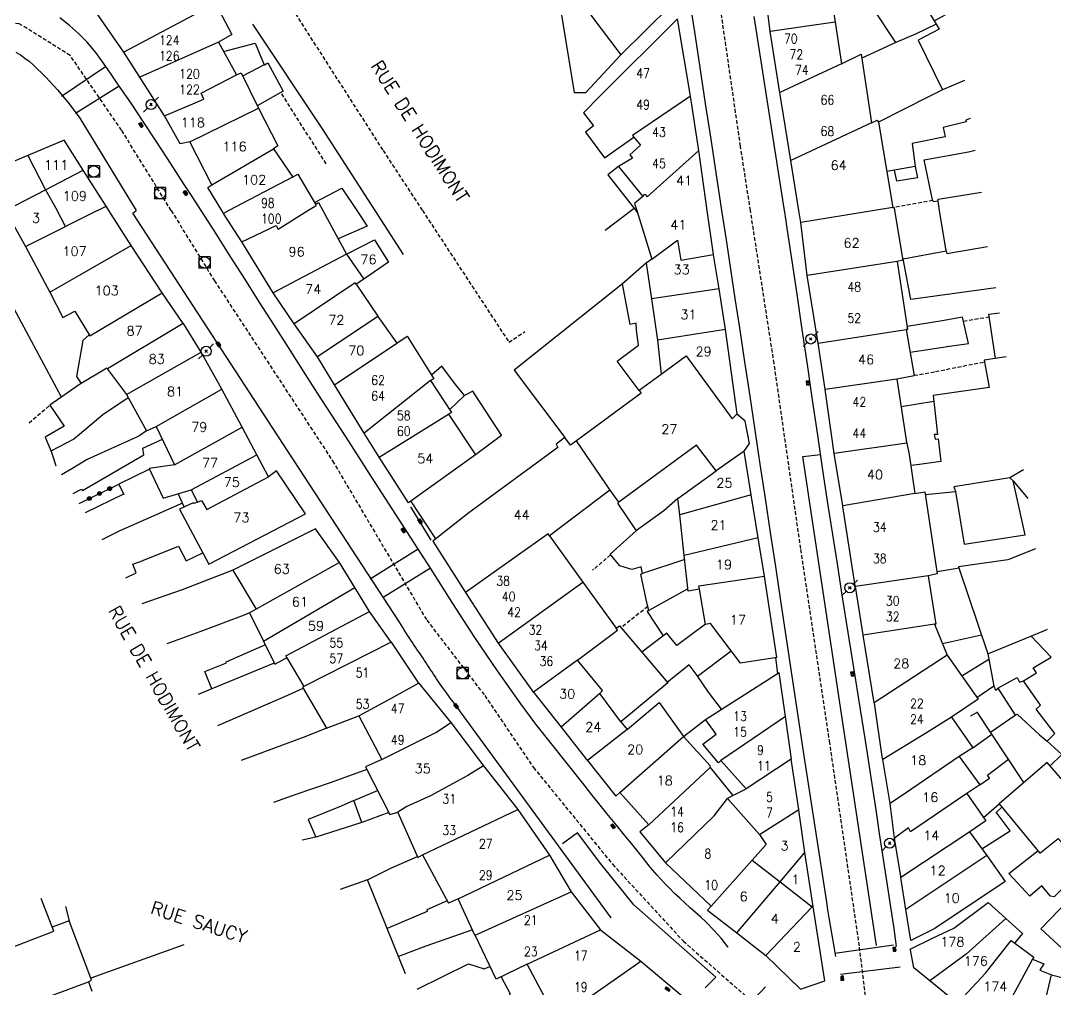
# Model space of a CAD drawing. Header units: millimetres. Extents: x 254999 to 256000, y 142999 to 144000.
# Drawn here: x 255118.4 to 255255.9, y 143567.5 to 143696.2 of the extents above; entities that cross this region are included whole.
import ezdxf
from ezdxf.enums import TextEntityAlignment as Align

# ---------------------------------------------------------------- set-up
doc = ezdxf.new("R2010")
doc.units = ezdxf.units.MM
doc.linetypes.add('DASHED', pattern=[0.75, 0.5, -0.25])
doc.layers.get('0').update_dxf_attribs({"linetype": 'CONTINUOUS'})
for name, color, linetype in [('W0001', 6, 'DASHED'), ('W0004', 5, 'CONTINUOUS'), ('W0008', 7, 'CONTINUOUS'), ('W0014', 7, 'CONTINUOUS'), ('W0017', 7, 'CONTINUOUS'), ('W0020', 2, 'CONTINUOUS'), ('W0021', 2, 'CONTINUOUS'), ('W0101', 7, 'CONTINUOUS'), ('W0104', 1, 'CONTINUOUS'), ('W0112', 1, 'DASHED'), ('W0323', 7, 'CONTINUOUS'), ('W0333', 7, 'CONTINUOUS'), ('W0401', 7, 'CONTINUOUS'), ('W0420', 7, 'CONTINUOUS'), ('W0473', 7, 'CONTINUOUS'), ('W0989', 7, 'CONTINUOUS'), ('W0991', 7, 'CONTINUOUS'), ('W1102', 7, 'CONTINUOUS')]:
    doc.layers.add(name, color=color, linetype=linetype)
doc.styles.get("Standard").update_dxf_attribs({"font": 'romans.shx', "width": 0.85})

# ---------------------------------------------------------------- blocks, each defined once
blk = doc.blocks.new('T420')
for p, q in [((0.75, 0.75), (-0.75, 0.75)), ((-0.75, 0.75), (-0.75, -0.75)), ((0.75, 0.75), (0.75, -0.75)), ((0.75, -0.75), (-0.75, -0.75))]:
    blk.add_line(p, q)
blk.add_ellipse((0, 0), major_axis=(-0.53, 0.53), ratio=1, start_param=3.926991, end_param=10.210176)
blk = doc.blocks.new('T401')
for p, q in [((-0.3, 0.3), (0, 0.3)), ((-0.3, -0.25), (-0.3, 0.3)), ((-0.3, 0.15), (0, 0.15)), ((-0.3, 0), (0, 0)), ((0, 0.3), (0, -0.25)), ((-0.3, -0.15), (0, -0.15)), ((-0.3, -0.25), (-0.3, -0.3)), ((-0.3, -0.3), (0, -0.3)), ((0, -0.3), (0, -0.25))]:
    blk.add_line(p, q)
blk = doc.blocks.new('T473')
for p, q in [((-0.166667, 0.166667), (0.166667, -0.166667)), ((-0.166667, -0.166667), (0.166667, 0.166667)), ((0.500001, 0.500001), (1.000002, 1.000002)), ((-1.000002, -1.000002), (-0.500001, -0.500001))]:
    blk.add_line(p, q)
blk.add_ellipse((0, 0), major_axis=(0.471405, 0.471405), ratio=1, start_param=5.4977871438, end_param=11.780972451)
blk = doc.blocks.new('t323o')
at = {"color": 0, "linetype": 'Continuous'}
for radius in [0.25, 0.15]:
    blk.add_circle((0, 0), radius, dxfattribs=at)

msp = doc.modelspace()

# ---------------------------------------------------------------- linework, layer by layer
at = {"layer": 'W0001'}
for points in [[(255215.42, 143671), (255214.1, 143679.55), (255209.06, 143714.28), (255204.92, 143737.82), (255200.49, 143773.27)], [(255138.42, 143671), (255131.83, 143681.68), (255125, 143691.61), (255118.24, 143695.82), (255104.29, 143696.32)], [(255138.42, 143671), (255144.17, 143661.67), (255159.88, 143637.71), (255172.39, 143616.55), (255180.11, 143606.51), (255186.58, 143596.96), (255197.11, 143584.07), (255206.5, 143573.87), (255219.44, 143562.5), (255232.33, 143553.23)], [(255232.33, 143553.23), (255229.9, 143573.25), (255225.97, 143600.22), (255222.1, 143626.07), (255218.57, 143650.66), (255215.42, 143671)]]:
    msp.add_lwpolyline(points, dxfattribs=at)
at = {"layer": 'W0004'}
for points in [[(255173.59, 143627.34), (255170.3, 143632.41)], [(255170.25, 143631.59), (255172.92, 143627.16)]]:
    msp.add_lwpolyline(points, dxfattribs=at)
at = {"layer": 'W0008'}
msp.add_lwpolyline([(255117.79, 143692.07), (255118.4, 143691.69), (255118.98, 143691.27), (255119.54, 143690.83), (255120.08, 143690.36), (255121.77, 143688.71), (255123.37, 143686.98), (255124.88, 143685.16), (255126.29, 143683.27), (255133.75, 143671)], dxfattribs=at)
at = {"layer": 'W0014'}
for points in [[(255207.25, 143699.49), (255207.97, 143694.74), (255208.69, 143689.99), (255209.42, 143685.24), (255210.14, 143680.5), (255210.86, 143675.75), (255211.58, 143671)], [(255142.4, 143671), (255141.29, 143672.73), (255140.17, 143674.45), (255139.05, 143676.18), (255137.93, 143677.9), (255136.33, 143680.35), (255134.72, 143682.81), (255133.09, 143685.25), (255131.43, 143687.66), (255130.44, 143689.12), (255129.45, 143690.58), (255128.41, 143692.01), (255127.26, 143693.36), (255126.11, 143694.52), (255124.9, 143695.61), (255123.62, 143696.62)], [(255219.95, 143671), (255219.38, 143674.68), (255218.8, 143678.37), (255218.22, 143682.05), (255217.64, 143685.73), (255217.06, 143689.42), (255216.48, 143693.1), (255215.9, 143696.78)], [(255196.92, 143576.99), (255176.9, 143604.36), (255176.71, 143604.63), (255176.51, 143604.89), (255176.31, 143605.15), (255176.11, 143605.41), (255175.91, 143605.67), (255175.71, 143605.92), (255175.52, 143606.19), (255175.32, 143606.45), (255174.91, 143607.02), (255174.5, 143607.59), (255174.1, 143608.17), (255173.7, 143608.75), (255173.5, 143609.05), (255173.3, 143609.35), (255173.1, 143609.66), (255172.9, 143609.96), (255172.7, 143610.27), (255172.5, 143610.57), (255172.3, 143610.88), (255172.1, 143611.18), (255171.9, 143611.48), (255171.7, 143611.78), (255171.5, 143612.07), (255171.3, 143612.37), (255171.09, 143612.66), (255170.89, 143612.96), (255170.69, 143613.26), (255170.49, 143613.56), (255170.28, 143613.89), (255170.06, 143614.23), (255169.84, 143614.57), (255169.63, 143614.91), (255169.41, 143615.25), (255169.2, 143615.59), (255168.98, 143615.92), (255168.76, 143616.26), (255151.92, 143642.06), (255133.31, 143670.66), (255133.75, 143671)], [(255173.05, 143623.2), (255169.25, 143629.08), (255165.46, 143634.96), (255161.67, 143640.85), (255157.88, 143646.74), (255155.94, 143649.77), (255154, 143652.8), (255152.07, 143655.83), (255150.14, 143658.87), (255148.21, 143661.91), (255146.28, 143664.94), (255144.34, 143667.97), (255142.4, 143671)], [(255211.58, 143671), (255212.18, 143667.1), (255212.77, 143663.2), (255213.36, 143659.3), (255213.95, 143655.41), (255214.64, 143650.87), (255215.32, 143646.34), (255216.01, 143641.8), (255216.69, 143637.27), (255217.37, 143632.73), (255218.05, 143628.2), (255218.74, 143623.66), (255219.42, 143619.13), (255220.93, 143609.11), (255222.44, 143599.09), (255223.96, 143589.07), (255225.51, 143579.05), (255225.68, 143578.02), (255225.85, 143576.99), (255226.03, 143575.97), (255226.21, 143574.94), (255226.39, 143573.91), (255226.56, 143572.88), (255226.71, 143571.84)], [(255234.84, 143573.15), (255234.71, 143574.2), (255234.52, 143575.57), (255234.04, 143578.72), (255233.55, 143581.88), (255233.07, 143585.03), (255232.59, 143588.19), (255232.11, 143591.34), (255231.63, 143594.49), (255231.15, 143597.65), (255230.66, 143600.8), (255230.05, 143604.68), (255229.44, 143608.55), (255228.82, 143612.42), (255228.2, 143616.29), (255227.58, 143620.17), (255226.97, 143624.04), (255226.36, 143627.91), (255225.76, 143631.79), (255225.05, 143636.47), (255224.36, 143641.15), (255223.67, 143645.84), (255222.99, 143650.52), (255222.3, 143655.2), (255221.62, 143659.89), (255220.92, 143664.57), (255220.22, 143669.25), (255220.15, 143669.69), (255220.08, 143670.13), (255220.02, 143670.56), (255219.95, 143671)], [(255200.33, 143585.98), (255199.59, 143586.86), (255198.87, 143587.74), (255198.14, 143588.62), (255197.42, 143589.5), (255196.34, 143590.83), (255195.26, 143592.17), (255194.19, 143593.51), (255193.12, 143594.86), (255191.04, 143597.48), (255188.96, 143600.09), (255186.9, 143602.73), (255184.91, 143605.42), (255181.81, 143609.81), (255178.79, 143614.25), (255175.85, 143618.75), (255172.99, 143623.31)], [(255212.48, 143573.07), (255212.42, 143573.13), (255211.51, 143574.26), (255210.55, 143575.35), (255209.53, 143576.39), (255208.84, 143577.04), (255208.13, 143577.68), (255207.43, 143578.31), (255206.72, 143578.95), (255206.02, 143579.59), (255205.33, 143580.23), (255204.65, 143580.9), (255203.99, 143581.58), (255203.02, 143582.64), (255202.09, 143583.72), (255201.19, 143584.84), (255200.33, 143585.98)]]:
    msp.add_lwpolyline(points, dxfattribs=at)
at = {"layer": 'W0017'}
for points in [[(255165.54, 143671), (255158.53, 143681.86), (255149.3, 143695.77)], [(255169.32, 143665.14), (255165.54, 143671)]]:
    msp.add_lwpolyline(points, dxfattribs=at)
at = {"layer": 'W0020'}
for points in [[(255123.86, 143686.18), (255129.71, 143690.14)], [(255125.7, 143683.95), (255131.49, 143687.58)], [(255164.86, 143622.03), (255171.24, 143626.02)], [(255172.88, 143623.47), (255166.59, 143619.55)], [(255234.42, 143573.33), (255226.62, 143572.22)], [(255235.33, 143570.41), (255227.37, 143569.43)], [(255217.4, 143567.8), (255212.96, 143563.07)]]:
    msp.add_lwpolyline(points, dxfattribs=at)
at = {"layer": 'W0021'}
for points in [[(255232.17, 143573.29), (255227.54, 143604.08), (255222.4, 143638.32), (255224.73, 143638.58)], [(255209.42, 143567.69), (255210.8, 143569.08), (255199.92, 143578.72), (255195.54, 143584.14), (255192.44, 143588.27), (255190.45, 143586.79)]]:
    msp.add_lwpolyline(points, dxfattribs=at)
at = {"layer": 'W0101'}
for points in [[(255225.64, 143703.07), (255225.64, 143703.06), (255226.7, 143696.05)], [(255218.06, 143694.78), (255218.06, 143694.79), (255217.2, 143701.73), (255217.21, 143701.74)], [(255194.85, 143700.26), (255195.25, 143697.67), (255194.22, 143696.98), (255198.18, 143691.69), (255204.82, 143698.27), (255205.55, 143698.47)], [(255132.14, 143692.05), (255132.13, 143692.04), (255128, 143697.98)], [(255144.32, 143698.51), (255146.5, 143694.4), (255144.71, 143693.37)], [(255205.74, 143696.47), (255195.48, 143686.27), (255193.23, 143684), (255194.54, 143682.25), (255193.51, 143681.42), (255196.04, 143677.99), (255199.9, 143680.74)], [(255207.46, 143686.2), (255207.46, 143686.2), (255205.74, 143696.47)], [(255226.7, 143696.05), (255227.54, 143690.48), (255227.54, 143690.49)], [(255219.33, 143686.68), (255219.31, 143686.66), (255218.06, 143694.78)], [(255144.71, 143693.37), (255144.72, 143693.37), (255147.12, 143689.02)], [(255134.27, 143688.72), (255132.14, 143692.05), (255132.14, 143692.05)], [(255227.54, 143690.49), (255230.13, 143691.77), (255231.49, 143682.65), (255231.5, 143682.64)], [(255137.53, 143683.6), (255134.27, 143688.72), (255134.27, 143688.72)], [(255147.12, 143689.02), (255147.71, 143689.29), (255150, 143684.68), (255150.03, 143684.61)], [(255208.55, 143678.97), (255208.55, 143678.98), (255207.46, 143686.22), (255207.46, 143686.2)], [(255220.8, 143677.64), (255220.8, 143677.65), (255220.81, 143677.64), (255219.33, 143686.68), (255219.33, 143686.68)], [(255150.03, 143684.61), (255152.62, 143679.59), (255152.02, 143679.18)], [(255140.9, 143680.12), (255139.62, 143679.88), (255137.53, 143683.6), (255137.53, 143683.6)], [(255231.5, 143682.64), (255232.28, 143683.02), (255232.44, 143682.74), (255234.35, 143671.4)], [(255124.19, 143680.36), (255119.35, 143678.33)], [(255126.73, 143676.35), (255126.74, 143676.35), (255124.19, 143680.36)], [(255143.81, 143674.4), (255140.9, 143680.12), (255140.9, 143680.12)], [(255199.9, 143680.74), (255200.8, 143679.68), (255199.4, 143678.39), (255199.73, 143677.97), (255197.89, 143676.85), (255201.13, 143672.86)], [(255152.02, 143679.18), (255152.04, 143679.18), (255154.58, 143675.45), (255154.57, 143675.44)], [(255209.68, 143671), (255208.54, 143678.96), (255208.55, 143678.97)], [(255119.35, 143678.33), (255114.05, 143676.1), (255114.07, 143675.62), (255113.91, 143675.57), (255116.4, 143671)], [(255221.85, 143671), (255220.8, 143677.64)], [(255129.77, 143671.56), (255129.77, 143671.56), (255126.73, 143676.35), (255126.73, 143676.35)], [(255154.57, 143675.44), (255155.27, 143675.85), (255157.62, 143671.83)], [(255145.14, 143671), (255143.29, 143674.08), (255143.83, 143674.41), (255143.81, 143674.39), (255143.81, 143674.4)], [(255157.62, 143671.83), (255157.63, 143671.83), (255158.02, 143672.06)], [(255158.02, 143672.06), (255158.59, 143671)], [(255201.13, 143672.86), (255200, 143671.95), (255200.3, 143671)], [(255116.4, 143670.99), (255119.08, 143666.22)], [(255130.13, 143671), (255129.77, 143671.56)], [(255133.12, 143666.37), (255133.12, 143666.37), (255130.13, 143671)], [(255145.36, 143670.62), (255145.36, 143670.62), (255145.14, 143671)], [(255147.83, 143666.82), (255145.36, 143670.62)], [(255158.59, 143671), (255161.74, 143665.18), (255161.75, 143665.19)], [(255200.3, 143671), (255202.33, 143664.52)], [(255210.53, 143665.14), (255209.68, 143671)], [(255222.11, 143669.39), (255221.85, 143671)], [(255234.35, 143671.4), (255234.52, 143671.41), (255234.59, 143671)], [(255234.59, 143671), (255235.68, 143664.42), (255234.93, 143664.2)], [(255222.95, 143662.38), (255222.1, 143669.39)], [(255137.22, 143660.07), (255137.22, 143660.07), (255133.12, 143666.37)], [(255151.98, 143660.04), (255151.98, 143660.04), (255147.83, 143666.82), (255147.83, 143666.82)], [(255161.75, 143665.19), (255165.43, 143667.12), (255167.32, 143664.14)], [(255119.08, 143666.22), (255119.08, 143666.22), (255122.31, 143660.16)], [(255211.25, 143660.59), (255210.53, 143665.11), (255210.53, 143665.14)], [(255167.32, 143664.14), (255164.02, 143661.88)], [(255202.33, 143664.52), (255201.57, 143664), (255202.26, 143659.28)], [(255234.93, 143664.2), (255236.3, 143655.19), (255236.14, 143655.18)], [(255224.44, 143653.35), (255222.95, 143662.38)], [(255164.02, 143661.88), (255163.02, 143661.2)], [(255163.02, 143661.2), (255165.89, 143656.94), (255165.88, 143656.94), (255165.89, 143656.93)], [(255122.31, 143660.16), (255124.03, 143656.79), (255125.62, 143657.62), (255127.61, 143654.34), (255127.62, 143654.34)], [(255140.04, 143655.99), (255137.22, 143660.07)], [(255154.76, 143655.92), (255154.75, 143655.92), (255151.98, 143660.04)], [(255212.11, 143655.17), (255212.11, 143655.18), (255211.25, 143660.59)], [(255202.26, 143659.28), (255203.06, 143653.77)], [(255165.89, 143656.93), (255168.42, 143653.36), (255168.42, 143653.35)], [(255142.43, 143652.15), (255140.06, 143655.97), (255140.04, 143655.99)], [(255157.87, 143651.55), (255157.87, 143651.55), (255154.76, 143655.92), (255154.76, 143655.92)], [(255168.42, 143653.35), (255169.77, 143654.3), (255173.32, 143648.61), (255172.88, 143648.39)], [(255213.66, 143643.95), (255212.11, 143655.17), (255212.11, 143655.17)], [(255236.14, 143655.18), (255237.18, 143649.01), (255234.89, 143648.58)], [(255203.06, 143653.77), (255203.54, 143649.23), (255203.54, 143649.22)], [(255225.37, 143647.23), (255224.44, 143653.35)], [(255145.17, 143647.23), (255145.17, 143647.23), (255142.43, 143652.15), (255142.43, 143652.15)], [(255160.14, 143647.82), (255160.14, 143647.83), (255160.14, 143647.83), (255157.87, 143651.55)], [(255129.94, 143649.94), (255129.97, 143649.89), (255132.48, 143646.52)], [(255172.88, 143648.39), (255175.69, 143644.17), (255175.29, 143643.92)], [(255203.54, 143649.22), (255200.61, 143647.08)], [(255234.89, 143648.58), (255234.9, 143648.6), (255236.17, 143640.21), (255236.2, 143640.07)], [(255147.85, 143642.19), (255145.17, 143647.23)], [(255164.09, 143641.39), (255160.14, 143647.82)], [(255200.61, 143647.08), (255200.89, 143646.71), (255192.29, 143640.4)], [(255226.56, 143638.68), (255226.55, 143638.72), (255225.36, 143647.21), (255225.37, 143647.23)], [(255132.48, 143646.52), (255135.14, 143641.72), (255136.45, 143642.29)], [(255175.29, 143643.92), (255178.89, 143638.52), (255169.95, 143632.16)], [(255213.76, 143643.86), (255213.66, 143643.95)], [(255214.57, 143639.01), (255215.31, 143640.01), (255214.71, 143643), (255213.76, 143643.86)], [(255136.45, 143642.29), (255138.88, 143637.21), (255138.88, 143637.21)], [(255149.8, 143638.51), (255147.85, 143642.19)], [(255166.07, 143638.22), (255166.07, 143638.23), (255166.06, 143638.22), (255164.09, 143641.39), (255164.09, 143641.39)], [(255190.76, 143640.83), (255190.77, 143640.84), (255189.59, 143639.92), (255189.82, 143639.51), (255177.99, 143630.82), (255173.21, 143627.05)], [(255192.29, 143640.4), (255191.49, 143639.82), (255190.76, 143640.83)], [(255210.88, 143636.39), (255210.88, 143636.39), (255208.27, 143639.82), (255197.94, 143632.22), (255196.76, 143633.83)], [(255215.52, 143633.21), (255214.57, 143639.01)], [(255236.2, 143640.07), (255236.52, 143638.57), (255237.29, 143633.4)], [(255151.35, 143635.59), (255149.8, 143638.51)], [(255169.95, 143632.16), (255166.07, 143638.22)], [(255227.7, 143631.72), (255226.56, 143638.68)], [(255138.88, 143637.21), (255135.51, 143636.72), (255137.34, 143632.75), (255141.09, 143633.89)], [(255156.3, 143630.67), (255152.42, 143636.38), (255151.35, 143635.59)], [(255206.02, 143630.56), (255205.79, 143632.71), (255210.88, 143636.39)], [(255141.09, 143633.89), (255141.93, 143632.25)], [(255196.76, 143633.83), (255196.75, 143633.82), (255188.72, 143627.76)], [(255237.29, 143633.4), (255238.62, 143633.6), (255240.25, 143622.72), (255239.05, 143622.43)], [(255141.93, 143632.25), (255141.42, 143632.03), (255141.36, 143632.14), (255139.55, 143631.3), (255143.44, 143623.99), (255156.3, 143630.67)], [(255216.46, 143627.5), (255215.52, 143633.21)], [(255206.62, 143625.14), (255206.02, 143630.56)], [(255229.38, 143621), (255229.36, 143621.1), (255227.7, 143631.67), (255227.7, 143631.72)], [(255157.6, 143628.67), (255146.62, 143623.17), (255149.73, 143618.01)], [(255160.81, 143624.2), (255157.6, 143628.67)], [(255188.72, 143627.76), (255193.15, 143621.59)], [(255173.21, 143627.05), (255177.55, 143620.22)], [(255217.3, 143622.38), (255217.3, 143622.38), (255216.46, 143627.5)], [(255208.66, 143620.66), (255208.66, 143620.66), (255207.14, 143620.4), (255206.62, 143625.14)], [(255162.85, 143620.87), (255160.81, 143624.2), (255160.81, 143624.2)], [(255218.94, 143611.57), (255217.3, 143622.37), (255217.3, 143622.38)], [(255239.05, 143622.43), (255240.04, 143616), (255239.9, 143616)], [(255164.79, 143617.7), (255164.79, 143617.7), (255162.85, 143620.87)], [(255193.15, 143621.59), (255197.55, 143615.48)], [(255230.42, 143614.55), (255230.41, 143614.61), (255229.38, 143621)], [(255177.55, 143620.22), (255177.55, 143620.22), (255181.89, 143613.48)], [(255218.94, 143611.57), (255214.11, 143610.83), (255210.12, 143616.08), (255209.46, 143615.96), (255208.66, 143620.66)], [(255149.73, 143618.01), (255148.82, 143617.52), (255150.69, 143613.74)], [(255167.66, 143613.64), (255164.78, 143617.69), (255164.79, 143617.7)], [(255192.43, 143611.22), (255197.75, 143615.23), (255197.55, 143615.48)], [(255239.9, 143616), (255241.59, 143611.89)], [(255231.88, 143605.56), (255230.42, 143614.55)], [(255150.69, 143613.74), (255152.19, 143610.7), (255153.34, 143611.3), (255153.33, 143611.3), (255153.81, 143611.54), (255153.81, 143611.54)], [(255167.66, 143613.64), (255167.65, 143613.64), (255171.29, 143608.19)], [(255181.89, 143613.48), (255181.9, 143613.47), (255186.58, 143606.94), (255186.58, 143606.95)], [(255153.81, 143611.54), (255153.8, 143611.53), (255156.05, 143607.71)], [(255241.59, 143611.89), (255245.67, 143606.04), (255242.16, 143603.66), (255242.16, 143603.67)], [(255195.41, 143606.79), (255195.77, 143607.19), (255192.43, 143611.22)], [(255211.48, 143597.89), (255211.17, 143597.6), (255209.11, 143600.05), (255210.86, 143601.39), (255209.43, 143603.35), (255219.22, 143609.6)], [(255220.06, 143603.75), (255219.22, 143609.6)], [(255156.05, 143607.71), (255155.89, 143607.65), (255159.08, 143602.17), (255163.38, 143603.83)], [(255171.29, 143608.19), (255171.29, 143608.19), (255171.3, 143608.2), (255175.6, 143602.95)], [(255186.58, 143606.95), (255186.58, 143606.95), (255190.24, 143602.3)], [(255198.2, 143603.01), (255195.41, 143606.79)], [(255199.03, 143602.02), (255199.02, 143602.02), (255203.27, 143605.58), (255206.53, 143601.09)], [(255233, 143598.01), (255232.99, 143598.11), (255231.89, 143605.5), (255231.88, 143605.56)], [(255163.38, 143603.83), (255166.44, 143598.01), (255166.43, 143598.01)], [(255198.21, 143603.01), (255199.03, 143602.02)], [(255220.85, 143598.05), (255220.88, 143598.07), (255220.06, 143603.75)], [(255242.16, 143603.67), (255244.97, 143599.57), (255243.15, 143598.42)], [(255175.6, 143602.95), (255175.6, 143602.95), (255179.96, 143597.2)], [(255190.24, 143602.3), (255190.24, 143602.3), (255193.65, 143598.01), (255193.75, 143597.88)], [(255206.53, 143601.09), (255206.54, 143601.1), (255210.13, 143597.15), (255210.02, 143597.03), (255210.07, 143596.97)], [(255166.43, 143598.01), (255164.27, 143597.03), (255167.51, 143590.69), (255168.53, 143591)], [(255193.75, 143597.88), (255197.53, 143593.14), (255198.11, 143593.66), (255198.06, 143593.64), (255198.07, 143593.63)], [(255214.86, 143594.13), (255211.48, 143597.89)], [(255221.84, 143591.36), (255220.85, 143598.05), (255220.85, 143598.05)], [(255233.99, 143592.18), (255234.01, 143592.19), (255233, 143598.01)], [(255243.15, 143598.42), (255245.89, 143594.66), (255244.17, 143593.51)], [(255179.96, 143597.2), (255179.96, 143597.19), (255184.51, 143591.38)], [(255210.07, 143596.97), (255213.08, 143593.23)], [(255198.07, 143593.63), (255201.9, 143589.34)], [(255213.08, 143593.23), (255214.86, 143594.13)], [(255244.17, 143593.51), (255246.7, 143589.87), (255244.57, 143588.41)], [(255234.56, 143587.57), (255233.99, 143592.17), (255233.99, 143592.18)], [(255168.53, 143591), (255168.53, 143590.99), (255171.22, 143585), (255171.84, 143585.33), (255171.83, 143585.33)], [(255184.51, 143591.38), (255184.51, 143591.38), (255188.72, 143585.31)], [(255222.67, 143585.68), (255221.83, 143591.27), (255221.85, 143591.3), (255221.84, 143591.36)], [(255201.9, 143589.34), (255201.91, 143589.33), (255201.9, 143589.33), (255200.71, 143588.4), (255204.12, 143584.3)], [(255244.57, 143588.41), (255244.55, 143588.42), (255246.82, 143585.24)], [(255235.4, 143582.35), (255235.39, 143582.46), (255234.56, 143587.57), (255234.56, 143587.57)], [(255171.83, 143585.33), (255171.83, 143585.33), (255175.28, 143578.93)], [(255188.72, 143585.31), (255188.72, 143585.31), (255191.61, 143580.45), (255191.61, 143580.45)], [(255223.71, 143578.75), (255222.67, 143585.68)], [(255246.82, 143585.24), (255249.27, 143581.79), (255239.93, 143575.55), (255236.73, 143573.96)], [(255204.12, 143584.3), (255204.12, 143584.3), (255210.19, 143578.52), (255210.19, 143578.52)], [(255236.08, 143578.09), (255235.4, 143582.35)], [(255191.61, 143580.45), (255191.61, 143580.44), (255195.43, 143575.42), (255195.51, 143575.36)], [(255176.56, 143579.51), (255175.28, 143578.93)], [(255178.81, 143574.68), (255178.8, 143574.65), (255176.56, 143579.51)], [(255210.19, 143578.52), (255210.18, 143578.52), (255209.71, 143578), (255213.59, 143574.97)], [(255217.48, 143571.95), (255217.48, 143571.95), (255222.07, 143567.48), (255225.3, 143568.61), (255223.72, 143578.73), (255223.71, 143578.75)], [(255236.67, 143572.82), (255239.61, 143574.28), (255239.61, 143574.28), (255242.45, 143575.61), (255247.02, 143578.99), (255249.38, 143576.87)], [(255236.73, 143573.96), (255236.08, 143578.09)], [(255249.38, 143576.87), (255251.56, 143574.91), (255250.56, 143573.63), (255250.55, 143573.62)], [(255185.76, 143570.82), (255181.63, 143568.8), (255178.81, 143574.68)], [(255195.51, 143575.36), (255200.85, 143571.22)], [(255213.59, 143574.97), (255217.48, 143571.95)], [(255236.7, 143572.71), (255236.67, 143572.82)], [(255250.55, 143573.62), (255253.07, 143571.75), (255252.91, 143571.48)], [(255239.27, 143568.58), (255237.14, 143570.31), (255236.7, 143572.71)], [(255252.91, 143571.48), (255252.91, 143571.48), (255254.41, 143570.85), (255253.9, 143570.01), (255255.42, 143569.4)], [(255191.81, 143564.26), (255189.87, 143563.05), (255185.76, 143570.82)], [(255200.85, 143571.22), (255206.67, 143566.36), (255206.67, 143566.36), (255206.73, 143566.3)], [(255255.42, 143569.4), (255255.42, 143569.4), (255259.92, 143568.26)], [(255242.94, 143565.59), (255242.93, 143565.6), (255239.27, 143568.58)]]:
    msp.add_lwpolyline(points, dxfattribs=at)
at = {"layer": 'W0104'}
for points in [[(255240.38, 143711.34), (255236.17, 143708.84), (255236.04, 143707.93), (255236.53, 143708.19), (255239.02, 143704.5), (255239.45, 143704.92), (255240.3, 143703.6), (255236.78, 143701.25), (255239.84, 143696.21), (255242.46, 143697.61)], [(255192.64, 143707.94), (255188.62, 143707.32), (255191.98, 143686.68), (255193.52, 143686.7), (255198.18, 143691.69)], [(255234.75, 143693.33), (255231.61, 143698.09), (255231.62, 143698.09)], [(255240.11, 143695.75), (255237.34, 143694.45), (255234.74, 143693.33), (255234.75, 143693.33), (255230.21, 143691.25)], [(255239.84, 143696.21), (255240.49, 143695.09), (255240.49, 143695.09), (255237.73, 143693.65), (255240.94, 143687.06)], [(255145.4, 143692.12), (255149.6, 143693.25), (255150.8, 143690.37)], [(255150.8, 143690.37), (255147.91, 143688.87)], [(255150.8, 143690.37), (255150.81, 143690.38), (255151.29, 143690.64), (255153.3, 143686.85), (255149.87, 143684.93)], [(255243.87, 143688.28), (255240.96, 143687.04), (255240.94, 143687.06), (255239.08, 143686.11), (255232.44, 143682.74)], [(255244.63, 143683.23), (255244.05, 143683.02), (255244.11, 143682.79), (255241.03, 143682.05), (255241.3, 143680.78), (255236.9, 143679.92), (255237.33, 143676.84), (255233.54, 143676.2)], [(255240.56, 143671), (255240.35, 143672.24), (255240.34, 143672.23), (255239.73, 143672.17), (255239.64, 143672.43), (255238.51, 143677.75), (255244.42, 143678.82), (255245.27, 143679.01)], [(255197.89, 143676.85), (255196.45, 143675.73), (255200.18, 143671)], [(255237.33, 143676.86), (255237.62, 143675.33), (255234.87, 143674.92), (255234.55, 143676.37)], [(255157.48, 143672.07), (255161.09, 143673.99), (255163.09, 143671)], [(255240.35, 143672.24), (255240.35, 143672.5), (255246.12, 143673.42)], [(255163.09, 143671), (255164.48, 143668.91), (255160.63, 143667.23)], [(255199.62, 143671), (255196.09, 143668.35)], [(255199.97, 143671.27), (255199.62, 143671)], [(255200.18, 143671), (255200.38, 143670.74)], [(255241.44, 143665.64), (255240.56, 143671)], [(255248.04, 143660.7), (255236.72, 143659.16), (255235.72, 143664.57), (255241.44, 143665.65), (255241.44, 143665.64)], [(255241.44, 143665.64), (255241.44, 143665.64), (255241.53, 143665.29), (255246.94, 143666.21)], [(255201.67, 143664.07), (255198.41, 143661.26)], [(255200.61, 143647.08), (255200.62, 143647.09), (255197.69, 143650.98), (255200.54, 143653.08), (255200.29, 143655.11), (255200.23, 143656.02), (255199.43, 143655.83), (255198.41, 143661.26), (255184.02, 143649.78), (255190.76, 143640.83)], [(255236.65, 143652.16), (255241.61, 143652.94), (255241.59, 143652.94), (255244.41, 143653.34), (255243.62, 143656.83), (255240.9, 143656.32), (255240.9, 143656.32), (255236.23, 143655.6)], [(255247.99, 143651.32), (255247.12, 143657.2), (255248.54, 143657.4)], [(255127.53, 143654.46), (255126.69, 143653.74), (255125.84, 143648.92), (255126.48, 143648.01), (255126.23, 143647.89)], [(255249.43, 143651.53), (255246.5, 143651.1), (255247.16, 143647.47), (255239.72, 143646.42), (255240.29, 143641.23), (255239.82, 143641.24), (255239.96, 143640.62), (255240.35, 143640.65), (255240.74, 143637.62), (255237.9, 143637.23), (255237.89, 143637.23), (255236.74, 143637.12)], [(255129.89, 143650.04), (255126.23, 143647.89)], [(255178.86, 143638.57), (255182.35, 143641.15), (255178.82, 143646.48), (255178.52, 143647), (255177.41, 143646.39), (255176.07, 143648.03), (255174.4, 143650.32), (255173.01, 143649.1)], [(255126.23, 143647.89), (255122.3, 143645.11)], [(255132.7, 143646.12), (255129.32, 143643.82), (255126.24, 143641.24), (255125.5, 143640.59), (255122.45, 143639)], [(255177.41, 143646.39), (255175.45, 143644.53)], [(255239.81, 143645.61), (255235.46, 143644.91)], [(255122.3, 143645.11), (255124.19, 143642.32), (255124.18, 143642.32), (255121.66, 143640.85), (255122.5, 143638.88), (255123.08, 143637.08)], [(255135.14, 143641.72), (255134.13, 143640.99), (255127.25, 143637.91), (255125.21, 143636.67), (255125.22, 143636.68), (255123.83, 143635.87)], [(255125.39, 143633.36), (255126.5, 143633.95), (255126.62, 143633.79), (255134.8, 143638.5), (255134.66, 143639.41), (255137.26, 143640.61)], [(255135.56, 143636.61), (255131.47, 143634.62), (255132.11, 143633.27), (255132.09, 143633.28), (255127, 143630.79)], [(255251.7, 143636.53), (255249.92, 143635.46), (255242.47, 143634.28), (255242.66, 143633.65)], [(255242.66, 143633.65), (255243.85, 143626.63), (255251.94, 143627.88), (255250.32, 143635.06), (255250.33, 143635.06), (255252.27, 143632.72)], [(255250.32, 143635.06), (255249.89, 143635.45)], [(255140.16, 143631.59), (255139.34, 143633.36)], [(255238.67, 143633.27), (255242.66, 143633.65)], [(255139.92, 143632.11), (255131.58, 143628.42), (255129.22, 143627.23)], [(255201.08, 143622.75), (255200.91, 143623.63), (255199.64, 143623.27), (255198.06, 143623.77), (255196.77, 143625.33), (255200.29, 143628.46), (255200.28, 143628.44), (255197.79, 143632.08), (255197.94, 143632.22)], [(255205.79, 143632.71), (255203.9, 143631.09), (255200.29, 143628.46)], [(255132.39, 143622.15), (255133.79, 143622.83), (255133.34, 143623.97), (255134.68, 143624.48), (255134.67, 143624.48), (255139.38, 143626.36), (255140.42, 143624.41), (255142.64, 143625.5)], [(255253.29, 143626.04), (255249.64, 143624.57), (255243.08, 143623.62), (255246.98, 143612.08)], [(255206.68, 143624.61), (255201.08, 143622.75)], [(255146.62, 143623.17), (255139.87, 143620.56), (255134.53, 143618.71)], [(255201.7, 143618.65), (255200.83, 143622.64), (255201.08, 143622.75)], [(255243.15, 143623.44), (255240.22, 143622.95)], [(255207.11, 143620.71), (255201.9, 143617.84)], [(255201.9, 143617.84), (255201.91, 143617.85), (255201.7, 143618.65)], [(255148.82, 143617.52), (255148.12, 143617.21), (255142.23, 143615.01), (255137.86, 143613.38)], [(255201.9, 143617.84), (255201.71, 143617.71), (255203.84, 143614.45)], [(255197.55, 143615.48), (255198.02, 143615.8), (255204.42, 143608.21), (255198.2, 143603.01), (255198.21, 143603.01)], [(255209.45, 143615.99), (255205.62, 143613.17), (255204.31, 143614.82), (255200.99, 143612.27)], [(255246.14, 143614.56), (255240.96, 143613.41)], [(255246.98, 143612.08), (255254.41, 143615.11), (255254.9, 143615.35)], [(255251.7, 143608.47), (255253.45, 143609.56), (255252.99, 143610.21), (255252.98, 143610.19), (255255.4, 143611.61), (255252.72, 143614.41)], [(255143.83, 143607.43), (255142.88, 143609.71), (255145.79, 143610.88), (255145.72, 143611.01), (255150.07, 143612.9), (255150.92, 143613.27)], [(255208.38, 143609.11), (255212.87, 143612.47)], [(255218.73, 143611.54), (255219.01, 143609.46)], [(255247.11, 143611.33), (255243.52, 143609.12)], [(255246.98, 143612.08), (255247.78, 143607.75), (255247.78, 143607.76), (255245.53, 143606.24)], [(255152.13, 143610.82), (255143.83, 143607.43)], [(255211.56, 143604.71), (255209.85, 143606.99), (255208.33, 143609.18), (255208.33, 143609.19), (255207.26, 143610.59), (255204.37, 143608.27)], [(255248.32, 143607.49), (255250.89, 143608.94), (255251.19, 143608.3), (255251.7, 143608.47)], [(255255.27, 143597.16), (255256.83, 143598.69), (255254.85, 143600.44), (255255.89, 143601.46), (255253.42, 143604.73), (255253.96, 143605.24), (255251.7, 143608.49), (255251.7, 143608.47)], [(255143.83, 143607.43), (255142.03, 143606.68)], [(255144.62, 143602.53), (255153.91, 143606.58), (255155.98, 143607.49)], [(255247.78, 143607.76), (255247.98, 143607.24), (255248.32, 143607.48), (255248.32, 143607.49), (255250.61, 143603.92), (255250.86, 143604.06), (255253.86, 143601.29), (255254.85, 143600.44)], [(255206.54, 143601.1), (255209.43, 143603.35)], [(255247.33, 143601.64), (255247.34, 143601.65), (255245.6, 143604.29), (255245.6, 143604.3), (255244.66, 143603.77)], [(255247.33, 143601.64), (255250.61, 143603.92)], [(255159.08, 143602.17), (255156.32, 143601.06), (255147.71, 143597.87)], [(255251.78, 143594.95), (255247.33, 143601.64)], [(255244.97, 143599.57), (255247.5, 143601.38)], [(255245.89, 143594.66), (255247.18, 143595.55), (255246.95, 143595.95), (255249.7, 143598.07)], [(255258.15, 143593.86), (255254.87, 143597.62), (255248.49, 143592.11), (255253.87, 143585.58), (255256.32, 143587.52), (255256.32, 143587.52), (255259.68, 143583.76)], [(255164.45, 143596.68), (255159.67, 143594.95), (255155.12, 143593.42), (255155.14, 143593.43), (255152.01, 143592.3)], [(255162.69, 143592.57), (255165.86, 143593.92)], [(255162.69, 143592.57), (255161.04, 143591.8), (255156.65, 143590.06), (255156.65, 143590.06), (255157.64, 143587.68)], [(255163.77, 143589.64), (255162.69, 143592.57)], [(255246.38, 143590.33), (255248.49, 143592.11)], [(255167.36, 143590.98), (255163.77, 143589.64)], [(255246.17, 143586.14), (255249.95, 143588.52), (255248.06, 143591), (255248.06, 143590.99), (255248.82, 143591.7)], [(255163.77, 143589.64), (255157.64, 143587.68)], [(255157.64, 143587.68), (255155.85, 143587.32)], [(255164.53, 143582.01), (255167.71, 143583.62), (255167.71, 143583.62), (255171.17, 143585.12)], [(255259.7, 143583.66), (255255.79, 143579.78), (255255.32, 143579.85), (255254.15, 143581.24), (255252.56, 143579.86), (255249.75, 143582.86), (255253.61, 143585.9)], [(255169.56, 143569.54), (255164.53, 143582.01), (255160.9, 143580.76)], [(255260.1, 143581.82), (255254.04, 143575.51)], [(255110.26, 143577.6), (255112.69, 143571.28), (255122.83, 143575.18), (255121.14, 143579.55)], [(255124.88, 143576.56), (255124.89, 143576.57), (255124.42, 143578.49)], [(255175.12, 143579.22), (255172.42, 143578.04), (255172.46, 143577.83)], [(255254.04, 143575.51), (255257.45, 143572.35), (255263.58, 143578.86), (255263.01, 143579.29)], [(255172.46, 143577.83), (255172.47, 143577.83), (255167.14, 143575.54)], [(255124.88, 143576.56), (255122.61, 143575.74)], [(255127.74, 143568.95), (255124.88, 143576.56)], [(255178.48, 143575.36), (255172.27, 143573.21), (255168.63, 143571.84)], [(255140.11, 143573.4), (255127.74, 143568.95)], [(255113.82, 143571.71), (255116.57, 143564.42), (255127.42, 143568.46), (255127.9, 143567.22)], [(255171.13, 143567.5), (255177.96, 143570.88), (255180.01, 143570.21), (255180.8, 143570.52)], [(255127.42, 143568.46), (255127.85, 143568.68), (255127.74, 143568.95)], [(255182.3, 143569.13), (255183.49, 143566.87), (255181.88, 143563.94)]]:
    msp.add_lwpolyline(points, dxfattribs=at)
at = {"layer": 'W0112'}
for points in [[(255143.59, 143714.82), (255166.58, 143678.98)], [(255159.02, 143677.21), (255153.01, 143686.69)], [(255166.58, 143678.98), (255171.82, 143671)], [(255239.67, 143672.33), (255234.52, 143671.41)], [(255171.82, 143671), (255183.32, 143653.49), (255185.45, 143654.91)], [(255243.74, 143656.3), (255247.17, 143656.87)], [(255237.17, 143649.09), (255240.02, 143649.59), (255246.54, 143650.89)], [(255119.53, 143642.76), (255122.3, 143645.11)], [(255196.82, 143625.21), (255194.44, 143623.18)], [(255201.78, 143618.34), (255198.23, 143615.55)]]:
    msp.add_lwpolyline(points, dxfattribs=at)
at = {"layer": 'W0323'}
msp.add_lwpolyline([(255126.2, 143632.06), (255131.47, 143634.62)], dxfattribs=at)
at = {"layer": 'W0333'}
msp.add_lwpolyline([(255123.85, 143646.2), (255110.5, 143671)], dxfattribs=at)
at = {"layer": 'W1102'}
for points in [[(255144.32, 143698.51), (255132.14, 143692.05)], [(255226.7, 143696.05), (255218.06, 143694.78)], [(255144.71, 143693.37), (255134.27, 143688.72)], [(255227.54, 143690.49), (255219.33, 143686.68)], [(255137.53, 143683.6), (255142.78, 143685.82), (255142.39, 143686.59), (255147.12, 143689.02)], [(255207.46, 143686.2), (255199.76, 143680.96), (255199.9, 143680.74)], [(255140.9, 143680.12), (255150.03, 143684.61)], [(255231.49, 143682.65), (255220.8, 143677.64)], [(255143.81, 143674.4), (255152.02, 143679.18)], [(255201.13, 143672.86), (255201.4, 143673.17), (255201.7, 143672.82), (255208.55, 143678.97)], [(255119.35, 143678.33), (255121.72, 143673.75)], [(255121.72, 143673.75), (255126.73, 143676.35)], [(255154.57, 143675.44), (255146.09, 143671)], [(255116.42, 143671), (255121.72, 143673.75)], [(255121.72, 143673.75), (255123.27, 143671)], [(255156.59, 143671), (255157.68, 143671.68), (255157.62, 143671.83)], [(255124.37, 143668.86), (255123.27, 143671)], [(255128.65, 143671), (255124.37, 143668.86)], [(255128.65, 143671), (255129.77, 143671.56)], [(255146.09, 143671), (255145.36, 143670.62)], [(255147.83, 143666.82), (255152.37, 143669.01), (255152.63, 143668.53), (255156.59, 143671)], [(255231.9, 143671), (255222.11, 143669.39)], [(255234.35, 143671.4), (255231.9, 143671)], [(255119.08, 143666.22), (255124.37, 143668.86)], [(255122.31, 143660.16), (255133.12, 143666.37)], [(255202.33, 143664.52), (255205.71, 143667.05), (255206.15, 143664.42), (255210.53, 143665.14)], [(255161.75, 143665.19), (255151.98, 143660.04)], [(255161.74, 143665.18), (255164.02, 143661.88)], [(255234.92, 143664.2), (255222.95, 143662.38)], [(255163.02, 143661.2), (255162.86, 143661.37), (255154.76, 143655.92)], [(255127.62, 143654.34), (255137.22, 143660.07)], [(255211.25, 143660.59), (255202.26, 143659.28)], [(255165.89, 143656.93), (255157.87, 143651.55)], [(255140.04, 143655.99), (255129.94, 143649.94)], [(255212.11, 143655.17), (255203.06, 143653.77)], [(255224.44, 143653.35), (255236.14, 143655.18)], [(255160.14, 143647.82), (255168.42, 143653.35)], [(255132.48, 143646.52), (255142.43, 143652.15)], [(255203.54, 143649.23), (255206.86, 143651.66)], [(255206.86, 143651.66), (255213, 143643.29)], [(255172.88, 143648.39), (255164.09, 143641.39)], [(255234.9, 143648.6), (255225.36, 143647.21)], [(255136.45, 143642.29), (255145.17, 143647.23)], [(255166.07, 143638.22), (255175.29, 143643.92)], [(255213, 143643.29), (255213.66, 143643.95)], [(255138.88, 143637.21), (255147.85, 143642.19)], [(255196.76, 143633.83), (255192.29, 143640.4)], [(255214.57, 143639.01), (255210.88, 143636.39)], [(255236.2, 143640.07), (255226.56, 143638.68)], [(255141.09, 143633.89), (255149.8, 143638.51)], [(255141.93, 143632.25), (255142.44, 143632.47), (255143.15, 143631.25), (255151.35, 143635.59)], [(255237.29, 143633.4), (255227.7, 143631.72)], [(255215.52, 143633.21), (255206.02, 143630.56)], [(255188.72, 143627.76), (255188.52, 143628.04), (255177.55, 143620.22)], [(255216.46, 143627.5), (255206.62, 143625.14)], [(255160.81, 143624.2), (255149.73, 143618.01)], [(255208.66, 143620.66), (255208.58, 143621.12), (255217.3, 143622.38)], [(255239.05, 143622.43), (255229.38, 143621)], [(255150.69, 143613.74), (255162.85, 143620.87)], [(255181.89, 143613.48), (255193.15, 143621.59)], [(255153.81, 143611.54), (255153.65, 143611.79), (255164.79, 143617.7)], [(255239.9, 143616), (255230.42, 143614.55)], [(255167.66, 143613.64), (255156.05, 143607.71)], [(255241.59, 143611.89), (255231.88, 143605.56)], [(255192.43, 143611.22), (255186.58, 143606.95)], [(255163.38, 143603.83), (255167.6, 143606.15), (255171.29, 143608.19)], [(255195.41, 143606.79), (255190.24, 143602.3)], [(255220.06, 143603.75), (255211.48, 143597.89)], [(255242.16, 143603.67), (255238.84, 143601.58), (255233, 143598.01)], [(255166.43, 143598.01), (255173.7, 143601.65), (255175.6, 143602.95)], [(255199.02, 143602.02), (255193.75, 143597.88)], [(255198.07, 143593.63), (255206.53, 143601.09)], [(255220.85, 143598.05), (255214.86, 143594.13)], [(255243.15, 143598.42), (255236.02, 143593.54), (255233.99, 143592.18)], [(255179.96, 143597.2), (255177.86, 143595.9), (255172.89, 143593.18), (255169.74, 143591.76), (255168.53, 143591)], [(255201.9, 143589.34), (255210.07, 143596.97)], [(255244.17, 143593.51), (255236.7, 143588.4), (255236.43, 143588.92), (255234.56, 143587.57)], [(255204.12, 143584.3), (255210.59, 143590.55), (255212.39, 143592.85)], [(255213.08, 143593.23), (255212.39, 143592.85)], [(255212.39, 143592.85), (255216.61, 143588.05)], [(255171.83, 143585.33), (255184.51, 143591.38)], [(255216.61, 143588.05), (255221.84, 143591.36)], [(255216.61, 143588.05), (255217.5, 143586.72), (255215.63, 143584.64)], [(255244.57, 143588.41), (255235.4, 143582.35)], [(255176.56, 143579.51), (255178.5, 143580.42), (255188.72, 143585.31)], [(255219.35, 143581.76), (255222.67, 143585.68)], [(255246.82, 143585.24), (255236.08, 143578.09)], [(255210.19, 143578.52), (255215.63, 143584.64)], [(255215.63, 143584.64), (255219.35, 143581.76)], [(255213.59, 143574.97), (255219.35, 143581.76)], [(255219.35, 143581.76), (255223.63, 143578.44)], [(255178.81, 143574.68), (255191.61, 143580.45)], [(255223.63, 143578.44), (255217.48, 143571.95)], [(255223.63, 143578.44), (255223.71, 143578.75)], [(255249.38, 143576.87), (255244.1, 143572.16), (255239.27, 143568.58)], [(255185.76, 143570.82), (255195.51, 143575.36)], [(255242.94, 143565.59), (255244.27, 143567.05), (255246.66, 143569.62), (255250.08, 143573.96), (255250.55, 143573.62)], [(255252.91, 143571.48), (255247.62, 143561.72)], [(255191.81, 143564.26), (255191.55, 143564.7), (255200.85, 143571.22)], [(255252.44, 143557.74), (255252.9, 143558.68), (255255.42, 143569.4)]]:
    msp.add_lwpolyline(points, dxfattribs=at)

# ---------------------------------------------------------------- block references
at = {"layer": 'W0323', "rotation": 25.952836461088}
for p in [(255128.9, 143633.38), (255130.25, 143634.03), (255127.55, 143632.72)]:
    msp.add_blockref('t323o', p, dxfattribs=at)
at = {"layer": 'W0401'}
for p, rotation in [((255134.54, 143682.46), 33.38461592803233), ((255140.44, 143673.41), 32.87879943885787), ((255144.84, 143653.31), 33.04307914877502), ((255223.19, 143648.12), 8.284599633962598), ((255171.64, 143629.77), 32.86188789047292), ((255169.4, 143628.56), 32.86005739977536), ((255229.1, 143609.44), 9.056656896984155), ((255176.42, 143605.23), 37.58272339948897), ((255197.28, 143589.25), 39.17393891004851), ((255234.71, 143572.83), 7.20930929254915), ((255227.48, 143568.93), 183.2922008125032), ((255204.52, 143567.61), 52.18345486368515)]:
    msp.add_blockref('T401', p, dxfattribs=dict(at, rotation=rotation))
at = {"layer": 'W0420'}
for p in [(255128.14, 143676.2), (255136.94, 143673.29), (255142.86, 143664.1), (255177.16, 143609.48)]:
    msp.add_blockref('T420', p, dxfattribs=at)
at = {"layer": 'W0473'}
for p in [(255135.75, 143685.08), (255223.43, 143653.92), (255143.07, 143652.29), (255228.63, 143620.86), (255233.92, 143586.89)]:
    msp.add_blockref('T473', p, dxfattribs=at)

# ---------------------------------------------------------------- texts
at = {"layer": 'W0989'}
for s, rotation, p in [('RUE DE HODIMONT', 302.5911, (255165.61, 143690.68)), ('RUE DE HODIMONT', 299.7381, (255130.73, 143618.24)), ('RUE SAUCY', 342.2304, (255135.79, 143578.42))]:
    msp.add_text(s, height=1.75, rotation=rotation, dxfattribs=at).set_placement(p, align=Align.MIDDLE_LEFT)
at = {"layer": 'W0991'}
for s, p in [('118', (255141.3, 143682.71)), ('116', (255146.85, 143679.5)), ('111', (255123.15, 143677.05)), ('111', (255123.15, 143677.05)), ('64', (255227.15, 143677.01)), ('102', (255149.45, 143675.09)), ('41', (255206.61, 143674.99)), ('109', (255125.62, 143672.93)), ('3', (255120.45, 143670)), ('41', (255205.83, 143669.1)), ('62', (255228.86, 143666.69)), ('107', (255125.58, 143665.58)), ('96', (255155.09, 143665.52)), ('76', (255164.65, 143664.5)), ('33', (255206.27, 143663.16)), ('103', (255129.85, 143660.35)), ('74', (255157.3, 143660.55)), ('72', (255160.38, 143656.46)), ('31', (255207.18, 143657.18)), ('87', (255133.56, 143655.01)), ('70', (255163.03, 143652.38)), ('29', (255209.19, 143652.26)), ('83', (255136.5, 143651.26)), ('46', (255230.79, 143651.2)), ('81', (255138.94, 143646.94)), ('79', (255142.16, 143642.22)), ('27', (255204.65, 143641.94)), ('77', (255143.58, 143637.47)), ('54', (255172.2, 143638.04)), ('40', (255231.97, 143635.89)), ('75', (255146.49, 143634.88)), ('25', (255211.96, 143634.79)), ('73', (255147.76, 143630.19)), ('44', (255185, 143630.53)), ('21', (255211.18, 143629.18)), ('63', (255153.12, 143623.34)), ('19', (255211.9, 143623.95)), ('61', (255155.54, 143618.97)), ('17', (255213.76, 143616.6)), ('59', (255157.68, 143615.78)), ('28', (255235.46, 143610.78)), ('30', (255191.06, 143606.76)), ('24', (255194.53, 143602.34)), ('20', (255200.1, 143599.36)), ('18', (255237.72, 143597.92)), ('35', (255171.86, 143596.82)), ('18', (255204.03, 143595.22)), ('16', (255239.32, 143593)), ('14', (255239.46, 143587.93)), ('3', (255219.95, 143586.56)), ('12', (255240.3, 143583.25)), ('1', (255221.41, 143582.06)), ('25', (255184.06, 143579.98)), ('6', (255214.51, 143579.8)), ('10', (255242.17, 143579.6)), ('4', (255218.66, 143576.85)), ('178', (255242.26, 143573.78)), ('2', (255221.59, 143573.12)), ('176', (255245.38, 143571.23)), ('174', (255247.97, 143567.84))]:
    msp.add_text(s, height=1.25, dxfattribs=at).set_placement(p, align=Align.MIDDLE_CENTER)
at = {"layer": 'W0991', "char_height": 1.25, "attachment_point": 1}
for s, insert in [('124\\P126     ', (255136.8, 143694.26)), ('70\\P 72\\P  74      ', (255219.88, 143694.47)), ('120\\P122     ', (255139.49, 143689.79)), ('47\\P\\P49      ', (255200.24, 143689.86)), ('66\\P\\P68      ', (255224.74, 143686.33)), ('43\\P\\P45     ', (255202.35, 143682.05)), ('98\\P100     ', (255150.36, 143672.62)), ('48\\P\\P52      ', (255228.3, 143661.48)), ('62\\P64      ', (255165.01, 143649.07)), ('42\\P\\P44      ', (255228.98, 143646.19)), ('58\\P60      ', (255168.43, 143644.38)), ('34\\P\\P38      ', (255231.7, 143629.54)), ('38\\P 40\\P  42      ', (255181.64, 143622.39)), ('30\\P32      ', (255233.42, 143619.73)), ('32\\P 34\\P  36      ', (255185.93, 143615.89)), ('55\\P57      ', (255159.46, 143614.17)), ('51\\P\\P53      ', (255162.95, 143610.19)), ('22\\P24      ', (255236.63, 143606.09)), ('47\\P\\P49      ', (255167.62, 143605.42)), ('13\\P15      ', (255213.13, 143604.41)), ('9\\P11       ', (255216.3, 143599.89)), ('31\\P\\P33      ', (255174.48, 143593.41)), ('5\\P7      ', (255217.51, 143593.66)), ('14\\P16      ', (255204.76, 143591.71)), ('27\\P\\P29      ', (255179.33, 143587.44)), ('8\\P\\P10      ', (255209.29, 143586.13)), ('21\\P\\P23      ', (255185.31, 143577.29)), ('17\\P\\P19      ', (255191.96, 143572.57))]:
    msp.add_mtext(s, dxfattribs=dict(at, insert=insert))

doc.saveas('drawing.dxf')
